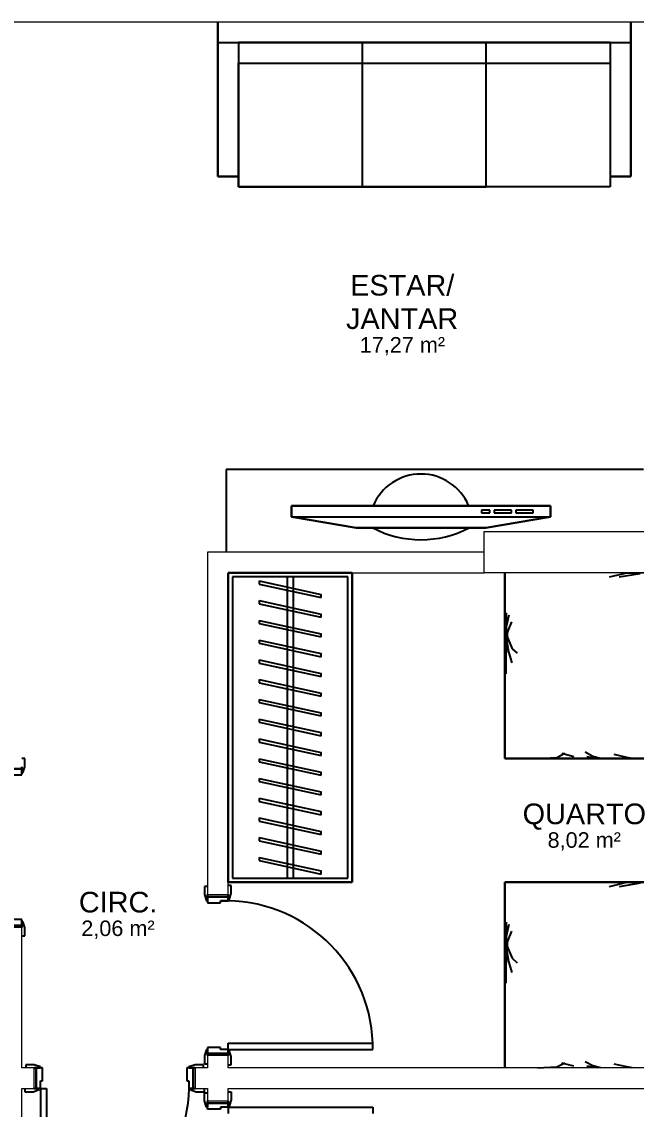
# Model space of a CAD drawing. Header units: centimetres. Extents: x -10.6 to 24.4, y 0 to 16.9.
# Drawn here: x 18.82 to 21.8, y 3.03 to 8.3 of the extents above; entities that cross this region are included whole.
import ezdxf

# ---------------------------------------------------------------- set-up
doc = ezdxf.new("R2010")
doc.units = ezdxf.units.CM
doc.styles.add('Arial', font='arial.ttf', dxfattribs={"height": 7.5})
doc.styles.add('Arial_1', font='arial.ttf', dxfattribs={"height": 10})

msp = doc.modelspace()

# ---------------------------------------------------------------- linework, layer by layer
at = {"lineweight": 20}
for p, q in [((15.2, 8.3), (21.94, 8.3)), ((21.06, 5.83), (22.26, 5.83)), ((21.06, 5.63), (21.06, 5.83)), ((21.06, 5.73), (19.72, 5.73)), ((19.72, 5.73), (19.72, 4.07)), ((20.42, 5.63), (21.06, 5.63)), ((22.26, 5.63), (21.06, 5.63)), ((19.82, 4.07), (19.82, 4.13)), ((19.72, 4.07), (19.82, 4.07)), ((18.82, 3.91), (18.72, 3.91)), ((18.82, 3.23), (18.82, 3.91)), ((19.72, 3.29), (19.72, 3.23)), ((19.82, 3.29), (19.72, 3.29)), ((19.82, 3.23), (19.82, 3.29)), ((18.88, 3.23), (18.82, 3.23)), ((18.88, 3.13), (18.88, 3.23)), ((19.72, 3.23), (19.66, 3.23)), ((19.66, 3.23), (19.66, 3.13)), ((23.16, 3.23), (19.82, 3.23)), ((18.82, 3.13), (18.88, 3.13)), ((18.82, 2.23), (18.82, 3.13)), ((19.66, 3.13), (19.72, 3.13)), ((19.72, 3.13), (19.72, 3.07)), ((19.82, 3.13), (21.9981, 3.13)), ((19.82, 3.07), (19.82, 3.13)), ((19.72, 3.07), (19.82, 3.07))]:
    msp.add_line(p, q, dxfattribs=at)
for p, q in [((19.77, 7.55), (19.77, 8.3)), ((19.77, 8.3), (19.77, 7.55)), ((21.77, 8.3), (21.77, 7.55)), ((21.77, 7.55), (21.77, 8.3)), ((19.77, 7.55), (19.77, 8.2)), ((19.77, 8.2), (21.77, 8.2)), ((19.87, 8.2), (19.87, 7.652)), ((21.67, 8.2), (19.87, 8.2)), ((19.87, 8.2), (21.67, 8.2)), ((19.87, 8.2), (21.67, 8.2)), ((20.47, 8.2), (19.87, 8.2)), ((19.87, 8.2), (19.87, 7.5)), ((21.07, 8.2), (20.47, 8.2)), ((20.47, 7.5), (20.47, 8.2)), ((21.07, 7.5), (21.07, 8.2)), ((21.07, 8.2), (21.67, 8.2)), ((21.67, 8.2), (21.67, 7.5)), ((21.77, 8.2), (21.77, 7.55)), ((21.77, 7.55), (21.77, 8.2)), ((19.87, 7.55), (19.87, 8.1)), ((19.87, 8.1), (21.67, 8.1)), ((21.67, 8.1), (21.67, 7.55)), ((19.87, 7.55), (19.77, 7.55)), ((19.87, 7.55), (19.77, 7.55)), ((19.77, 7.55), (19.87, 7.55)), ((19.87, 7.5), (19.87, 7.55)), ((19.87, 7.5), (19.87, 7.55)), ((21.67, 7.55), (21.67, 7.5)), ((21.77, 7.55), (21.67, 7.55)), ((21.67, 7.55), (21.67, 7.5)), ((21.77, 7.55), (21.67, 7.55)), ((21.67, 7.55), (21.77, 7.55)), ((21.67, 7.55), (21.77, 7.55)), ((21.67, 7.5), (19.87, 7.5)), ((20.8025, 7.5), (19.87, 7.5)), ((19.87, 7.5), (20.47, 7.5)), ((20.47, 7.5), (21.07, 7.5)), ((21.67, 7.5), (20.8025, 7.5)), ((21.67, 7.5), (21.07, 7.5)), ((21.8312, 6.13), (19.81, 6.13)), ((19.81, 6.13), (19.81, 5.73)), ((20.126, 5.9545), (20.5219, 5.9545)), ((20.126, 5.901), (20.126, 5.9545)), ((20.126, 5.901), (20.126, 5.9545)), ((20.126, 5.9545), (21.3805, 5.9545)), ((21.3805, 5.9545), (20.126, 5.9545)), ((20.126, 5.9545), (20.126, 5.901)), ((20.9845, 5.9545), (21.3805, 5.9545)), ((21.046, 5.9331), (21.046, 5.9198)), ((21.0878, 5.9331), (21.046, 5.9331)), ((21.046, 5.9198), (21.0878, 5.9198)), ((21.0878, 5.9198), (21.0878, 5.9331)), ((21.1087, 5.9331), (21.1087, 5.9198)), ((21.1923, 5.9331), (21.1087, 5.9331)), ((21.1087, 5.9198), (21.1923, 5.9198)), ((21.1923, 5.9198), (21.1923, 5.9331)), ((21.2132, 5.9331), (21.2132, 5.9198)), ((21.2969, 5.9331), (21.2132, 5.9331)), ((21.2132, 5.9198), (21.2969, 5.9198)), ((21.2969, 5.9198), (21.2969, 5.9331)), ((21.3805, 5.9545), (21.3805, 5.901)), ((21.3805, 5.9545), (21.3805, 5.901)), ((21.3805, 5.901), (21.3805, 5.9545)), ((20.4396, 5.8476), (20.126, 5.901)), ((20.126, 5.901), (21.3805, 5.901)), ((20.4396, 5.8476), (20.126, 5.901)), ((20.126, 5.901), (20.4396, 5.8476)), ((21.3805, 5.901), (21.0669, 5.8476)), ((21.3805, 5.901), (21.0669, 5.8476)), ((21.0669, 5.8476), (21.3805, 5.901)), ((20.52, 5.8476), (20.4396, 5.8476)), ((21.0669, 5.8476), (20.4396, 5.8476)), ((20.4396, 5.8476), (21.0669, 5.8476)), ((21.0669, 5.8476), (20.9865, 5.8476)), ((19.82, 5.63), (20.42, 5.63)), ((19.82, 4.13), (19.82, 5.63)), ((19.82, 5.63), (19.82, 4.13)), ((20.42, 5.63), (19.82, 5.63)), ((20.42, 5.63), (19.82, 5.63)), ((19.82, 5.63), (19.82, 4.13)), ((19.84, 5.61), (19.84, 4.15)), ((20.4, 5.61), (19.84, 5.61)), ((19.97, 5.5904), (19.97, 5.575)), ((19.97, 5.5904), (20.27, 5.525)), ((20.105, 5.61), (20.105, 4.15)), ((20.135, 5.61), (20.135, 4.15)), ((20.4, 4.15), (20.4, 5.61)), ((20.42, 5.63), (20.42, 4.13)), ((20.42, 4.13), (20.42, 5.63)), ((20.42, 4.13), (20.42, 5.63)), ((21.16, 4.73), (21.16, 5.63)), ((21.16, 5.63), (21.16, 4.73)), ((21.16, 5.63), (21.16, 4.73)), ((21.7425, 5.6266), (21.6651, 5.6081)), ((21.8153, 5.625), (21.7139, 5.6081)), ((21.8472, 5.63), (21.7425, 5.6266)), ((19.97, 5.575), (20.27, 5.51)), ((19.97, 5.4946), (19.97, 5.4793)), ((19.97, 5.4946), (20.27, 5.4293)), ((20.27, 5.51), (20.27, 5.525)), ((19.97, 5.4793), (20.27, 5.4143)), ((20.27, 5.4143), (20.27, 5.4293)), ((21.1666, 5.4362), (21.1644, 5.1404)), ((19.97, 5.3989), (19.97, 5.3836)), ((19.97, 5.3989), (20.27, 5.3336)), ((19.97, 5.3836), (20.27, 5.3186)), ((21.1685, 5.3689), (21.1803, 5.4262)), ((21.1753, 5.3487), (21.1938, 5.3925)), ((20.27, 5.3186), (20.27, 5.3336)), ((21.171, 5.3348), (21.16, 5.1448)), ((21.1669, 5.3325), (21.1685, 5.3689)), ((21.1669, 5.3325), (21.1753, 5.3073)), ((21.1686, 5.3272), (21.1753, 5.3487)), ((19.97, 5.3032), (19.97, 5.2879)), ((19.97, 5.3032), (20.27, 5.2379)), ((19.97, 5.2879), (20.27, 5.2229)), ((21.1685, 5.3057), (21.177, 5.2468)), ((21.1753, 5.3073), (21.1955, 5.2619)), ((20.27, 5.2229), (20.27, 5.2379)), ((21.177, 5.2468), (21.1929, 5.1929)), ((21.1955, 5.2619), (21.2199, 5.24)), ((19.97, 5.2075), (19.97, 5.1921)), ((19.97, 5.2075), (20.27, 5.1421)), ((19.97, 5.1921), (20.27, 5.1271)), ((20.27, 5.1271), (20.27, 5.1421)), ((19.97, 5.1118), (19.97, 5.0964)), ((19.97, 5.1118), (20.27, 5.0464)), ((19.97, 5.0964), (20.27, 5.0314)), ((19.97, 5.0161), (19.97, 5.0007)), ((19.97, 5.0161), (20.27, 4.9507)), ((20.27, 5.0314), (20.27, 5.0464)), ((19.97, 5.0007), (20.27, 4.9357)), ((19.97, 4.9204), (19.97, 4.905)), ((19.97, 4.9204), (20.27, 4.855)), ((19.97, 4.905), (20.27, 4.84)), ((20.27, 4.9357), (20.27, 4.9507)), ((20.27, 4.84), (20.27, 4.855)), ((19.97, 4.8246), (19.97, 4.8093)), ((19.97, 4.8246), (20.27, 4.7593)), ((19.97, 4.8093), (20.27, 4.7443)), ((20.27, 4.7443), (20.27, 4.7593)), ((21.4111, 4.735), (21.4499, 4.7552)), ((21.4933, 4.7384), (21.4361, 4.7536)), ((21.5855, 4.7401), (21.5485, 4.7603)), ((21.7505, 4.735), (21.6899, 4.7485)), ((18.835, 4.73), (18.82, 4.73)), ((18.835, 4.69), (18.835, 4.73)), ((19.97, 4.7289), (19.97, 4.7136)), ((19.97, 4.7289), (20.27, 4.6636)), ((19.97, 4.7136), (20.27, 4.6486)), ((23.16, 4.73), (21.16, 4.73)), ((21.16, 4.73), (23.16, 4.73)), ((21.16, 4.73), (23.16, 4.73)), ((21.3182, 4.73), (21.4111, 4.735)), ((21.6074, 4.73), (21.5569, 4.7384)), ((21.6226, 4.73), (21.5855, 4.7401)), ((21.7771, 4.73), (21.7505, 4.735)), ((18.82, 4.68), (18.72, 4.68)), ((18.72, 4.68), (18.82, 4.68)), ((18.758, 4.65), (18.82, 4.65)), ((18.82, 4.69), (18.82, 4.66)), ((18.82, 4.68), (18.82, 4.69)), ((18.82, 4.65), (18.82, 4.68)), ((18.82, 4.66), (18.825, 4.66)), ((18.825, 4.66), (18.835, 4.69)), ((20.27, 4.6486), (20.27, 4.6636)), ((19.97, 4.6332), (19.97, 4.6179)), ((19.97, 4.6332), (20.27, 4.5679)), ((19.97, 4.6179), (20.27, 4.5529)), ((19.97, 4.5375), (19.97, 4.5221)), ((19.97, 4.5375), (20.27, 4.4721)), ((20.27, 4.5529), (20.27, 4.5679)), ((19.97, 4.5221), (20.27, 4.4571)), ((19.97, 4.4418), (19.97, 4.4264)), ((19.97, 4.4418), (20.27, 4.3764)), ((20.27, 4.4571), (20.27, 4.4721)), ((19.97, 4.4264), (20.27, 4.3614)), ((20.27, 4.3614), (20.27, 4.3764)), ((19.97, 4.3461), (19.97, 4.3307)), ((19.97, 4.3461), (20.27, 4.2807)), ((19.97, 4.3307), (20.27, 4.2657)), ((20.27, 4.2657), (20.27, 4.2807)), ((19.97, 4.2503), (19.97, 4.235)), ((19.97, 4.2503), (20.27, 4.185)), ((19.97, 4.235), (20.27, 4.17)), ((20.27, 4.17), (20.27, 4.185)), ((20.42, 4.13), (19.82, 4.13)), ((19.82, 4.13), (20.42, 4.13)), ((19.82, 4.13), (20.42, 4.13)), ((19.835, 4.115), (19.82, 4.115)), ((19.835, 4.075), (19.835, 4.115)), ((19.84, 4.15), (20.4, 4.15)), ((21.16, 4.13), (23.16, 4.13)), ((21.16, 3.23), (21.16, 4.13)), ((21.16, 4.13), (21.16, 3.23)), ((23.16, 4.13), (21.16, 4.13)), ((23.16, 4.13), (21.16, 4.13)), ((21.16, 4.13), (21.16, 3.23)), ((21.7425, 4.1266), (21.6651, 4.1081)), ((21.8153, 4.125), (21.7139, 4.1081)), ((21.8472, 4.13), (21.7425, 4.1266)), ((19.72, 4.11), (19.705, 4.11)), ((19.705, 4.11), (19.705, 4.07)), ((19.705, 4.07), (19.715, 4.04)), ((19.72, 4.04), (19.72, 4.07)), ((19.72, 4.07), (19.72, 4.06)), ((19.82, 4.06), (19.72, 4.06)), ((19.72, 4.06), (19.72, 4.03)), ((19.72, 4.06), (19.82, 4.06)), ((19.82, 4.07), (19.82, 4.045)), ((19.82, 4.06), (19.82, 4.07)), ((19.82, 4.04), (19.82, 4.06)), ((19.825, 4.045), (19.835, 4.075)), ((19.715, 4.04), (19.72, 4.04)), ((19.72, 4.03), (19.782, 4.03)), ((19.782, 4.03), (19.782, 4.04)), ((19.782, 4.04), (19.82, 4.04)), ((19.82, 4.045), (19.825, 4.045)), ((18.72, 3.92), (18.82, 3.92)), ((18.82, 3.92), (18.72, 3.92)), ((18.82, 3.95), (18.758, 3.95)), ((18.82, 3.92), (18.82, 3.95)), ((18.825, 3.94), (18.82, 3.94)), ((18.82, 3.94), (18.82, 3.91)), ((18.82, 3.91), (18.82, 3.92)), ((18.835, 3.91), (18.825, 3.94)), ((18.835, 3.87), (18.835, 3.91)), ((21.1666, 3.9362), (21.1644, 3.6404)), ((21.1685, 3.8689), (21.1803, 3.9262)), ((18.82, 3.87), (18.835, 3.87)), ((21.1669, 3.8325), (21.1685, 3.8689)), ((21.1686, 3.8272), (21.1753, 3.8487)), ((21.1753, 3.8487), (21.1938, 3.8925)), ((21.171, 3.8348), (21.16, 3.6448)), ((21.1669, 3.8325), (21.1753, 3.8073)), ((21.1685, 3.8057), (21.177, 3.7468)), ((21.1753, 3.8073), (21.1955, 3.7619)), ((21.177, 3.7468), (21.1929, 3.6929)), ((21.1955, 3.7619), (21.2199, 3.74)), ((19.782, 3.33), (19.72, 3.33)), ((19.72, 3.33), (19.72, 3.3)), ((19.782, 3.32), (19.782, 3.33)), ((19.82, 3.32), (19.82, 3.35)), ((19.82, 3.35), (20.52, 3.35)), ((20.52, 3.32), (20.52, 3.35)), ((19.715, 3.32), (19.705, 3.29)), ((19.705, 3.29), (19.705, 3.25)), ((19.72, 3.32), (19.715, 3.32)), ((19.72, 3.29), (19.72, 3.32)), ((19.72, 3.3), (19.82, 3.3)), ((19.82, 3.3), (19.72, 3.3)), ((19.72, 3.3), (19.72, 3.29)), ((19.82, 3.32), (19.782, 3.32)), ((19.82, 3.32), (20.52, 3.32)), ((19.82, 3.3), (19.82, 3.32)), ((19.82, 3.315), (19.82, 3.29)), ((19.825, 3.315), (19.82, 3.315)), ((19.82, 3.29), (19.82, 3.3)), ((19.835, 3.285), (19.825, 3.315)), ((19.835, 3.245), (19.835, 3.285)), ((18.88, 3.245), (18.84, 3.245)), ((18.84, 3.245), (18.84, 3.23)), ((18.91, 3.235), (18.88, 3.245)), ((18.88, 3.23), (18.91, 3.23)), ((18.89, 3.23), (18.88, 3.23)), ((18.92, 3.23), (18.89, 3.23)), ((18.89, 3.23), (18.89, 3.13)), ((18.89, 3.13), (18.89, 3.23)), ((18.91, 3.23), (18.91, 3.235)), ((18.92, 3.168), (18.92, 3.23)), ((19.65, 3.23), (19.62, 3.23)), ((19.62, 3.23), (19.62, 3.168)), ((19.66, 3.245), (19.63, 3.235)), ((19.63, 3.235), (19.63, 3.23)), ((19.63, 3.23), (19.66, 3.23)), ((19.65, 3.13), (19.65, 3.23)), ((19.66, 3.23), (19.65, 3.23)), ((19.65, 3.23), (19.65, 3.13)), ((19.7, 3.245), (19.66, 3.245)), ((19.7, 3.23), (19.7, 3.245)), ((19.705, 3.25), (19.72, 3.25)), ((19.82, 3.245), (19.835, 3.245)), ((21.3182, 3.23), (21.4111, 3.235)), ((21.4111, 3.235), (21.4499, 3.2552)), ((21.4933, 3.2384), (21.4361, 3.2536)), ((21.5855, 3.2401), (21.5485, 3.2603)), ((21.6074, 3.23), (21.5569, 3.2384)), ((21.6226, 3.23), (21.5855, 3.2401)), ((21.7505, 3.235), (21.6899, 3.2485)), ((21.7771, 3.23), (21.7505, 3.235)), ((18.91, 3.13), (18.91, 3.168)), ((18.91, 3.168), (18.92, 3.168)), ((19.62, 3.168), (19.63, 3.168)), ((19.63, 3.168), (19.63, 3.13)), ((18.835, 3.13), (18.835, 3.115)), ((18.835, 3.115), (18.875, 3.115)), ((18.875, 3.115), (18.905, 3.125)), ((18.905, 3.13), (18.88, 3.13)), ((18.88, 3.13), (18.89, 3.13)), ((18.89, 3.13), (18.91, 3.13)), ((18.905, 3.125), (18.905, 3.13)), ((18.91, 3.13), (18.94, 3.13)), ((18.91, 3.13), (18.91, 2.43)), ((18.94, 3.13), (18.94, 2.43)), ((19.63, 3.13), (19.65, 3.13)), ((19.635, 3.13), (19.635, 3.125)), ((19.66, 3.13), (19.635, 3.13)), ((19.635, 3.125), (19.665, 3.115)), ((19.65, 3.13), (19.66, 3.13)), ((19.665, 3.115), (19.705, 3.115)), ((19.705, 3.115), (19.705, 3.13)), ((19.705, 3.11), (19.72, 3.11)), ((19.705, 3.07), (19.705, 3.11)), ((19.82, 3.115), (19.835, 3.115)), ((19.835, 3.115), (19.835, 3.075)), ((19.715, 3.04), (19.705, 3.07)), ((19.72, 3.07), (19.72, 3.04)), ((19.72, 3.06), (19.72, 3.07)), ((19.72, 3.06), (19.82, 3.06)), ((19.72, 3.03), (19.72, 3.06)), ((19.82, 3.06), (19.72, 3.06)), ((19.82, 3.045), (19.82, 3.07)), ((19.82, 3.07), (19.82, 3.06)), ((19.82, 3.06), (19.82, 3.04)), ((19.835, 3.075), (19.825, 3.045)), ((19.72, 3.04), (19.715, 3.04)), ((19.782, 3.03), (19.72, 3.03)), ((19.782, 3.04), (19.782, 3.03)), ((19.82, 3.04), (19.782, 3.04)), ((19.825, 3.045), (19.82, 3.045)), ((19.82, 3.04), (19.82, 3.01)), ((19.82, 3.04), (20.52, 3.04)), ((20.52, 3.04), (20.52, 3.01))]:
    msp.add_line(p, q)
for centre, radius, start, end in [((20.7532, 5.8573), 0.2509, 22.8009, 157.1991), ((20.7532, 5.8573), 0.2509, 22.8009, 157.1991), ((20.7532, 6.2919), 0.5018, 242.301, 297.699), ((20.7532, 6.2919), 0.5018, 242.301, 297.699), ((19.8054, 3.3254), 0.715, 1.973, 91.8774), ((18.9154, 3.1446), 0.715, 271.973, 1.8774)]:
    msp.add_arc(centre, radius, start, end)

# ---------------------------------------------------------------- texts
at = {"attachment_point": 1}
for s, insert, char_height, width, style in [('ESTAR/', (20.4105, 7.0731), 0.1, 0.625316, 'Arial_1'), ('JANTAR', (20.3907, 6.9111), 0.1, 0.673417, 'Arial_1'), ('17,27 m²', (20.4569, 6.772), 0.075, 0.51308, 'Arial'), ('QUARTO', (21.246, 4.5114), 0.1, 0.733544, 'Arial_1'), ('8,02 m²', (21.3667, 4.3722), 0.075, 0.440928, 'Arial'), ('CIRC.', (19.0965, 4.0836), 0.1, 0.468987, 'Arial_1'), ('2,06 m²', (19.1083, 3.9445), 0.075, 0.440928, 'Arial')]:
    msp.add_mtext(s, dxfattribs=dict(at, insert=insert, char_height=char_height, width=width, style=style))

doc.saveas('drawing.dxf')
